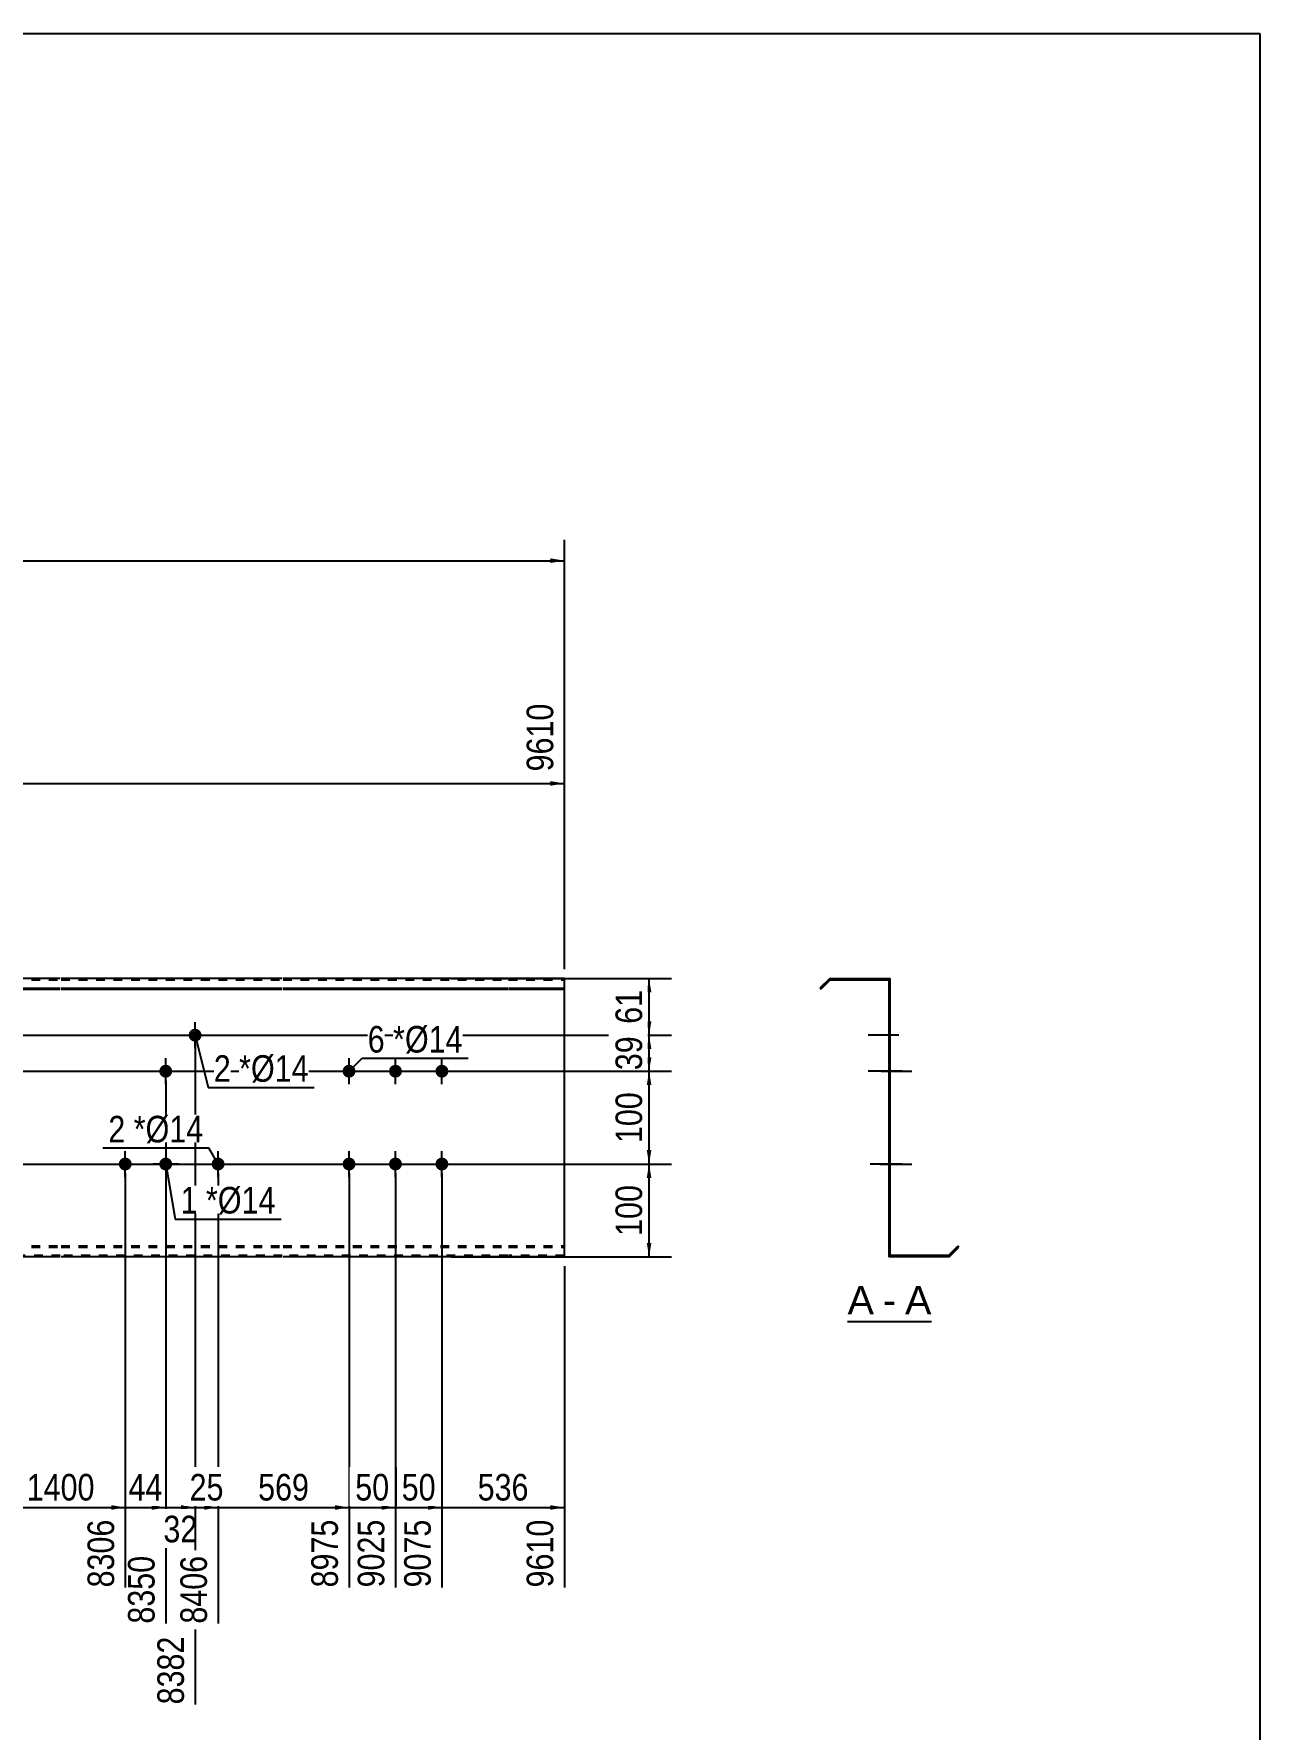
# Model space of a CAD drawing. Header units: millimetres. Extents: x -70 to 333, y -160 to 117.
# Drawn here: x 200.8 to 332.8, y -65.9 to 116.8 of the extents above; entities that cross this region are included whole.
import ezdxf

# ---------------------------------------------------------------- set-up
doc = ezdxf.new("R2010")
doc.units = ezdxf.units.MM
doc.linetypes.add('DXK_LINE_DOT1', pattern=[1.8814, 0.9407, -0.9407])
doc.styles.add('Arial', font='ARIAL.TTF', dxfattribs={"height": 0.2})
doc.styles.add('Arial Narrow', font='ARIALN.TTF', dxfattribs={"height": 0.2})

# ---------------------------------------------------------------- blocks, each defined once
blk = doc.blocks.new('Unknown-629091701-2067')
at = {"color": 5, "linetype": 'Continuous'}
for p, q in [((332.8, 116.75), (-67.2, 116.75)), ((332.8, -160.25), (332.8, 116.75))]:
    blk.add_line(p, q, dxfattribs=at)
blk = doc.blocks.new('Unknown-629091701-12 - 1243')
at = {"color": 7, "linetype": 'Continuous'}
blk.add_line((288.37, -21.95), (297.4, -21.95), dxfattribs=at)
at = {"color": 0, "linetype": 'Continuous'}
for points in [[(291.21, -21.2), (291.21, -18), (288.37, -18), (288.37, -21.2)], [(293.6, -21.2), (293.6, -18), (292.17, -18), (292.17, -21.2)], [(297.4, -21.2), (297.4, -18), (294.56, -18), (294.56, -21.2)]]:
    blk.add_wipeout(points, dxfattribs=at)
at = {"color": 96, "linetype": 'Continuous', "style": 'Arial'}
for s, p in [('A', (288.37, -21.2)), ('A', (294.56, -21.2)), ('-', (292.17, -21.2))]:
    blk.add_text(s, height=3.06, dxfattribs=at).set_placement(p)
blk = doc.blocks.new('Part-629091701-1218 - 1203')
at = {"color": 2, "linetype": 'Continuous'}
for p, q in [((9.6, 15), (0, 15)), ((0, 15), (0, -15)), ((27.05, 15), (9.7, 15)), ((62.75, 15), (27.15, 15)), ((80.2, 15), (62.85, 15)), ((94.49, 15), (80.3, 15)), ((118.39, 15), (94.59, 15)), ((142.29, 15), (118.49, 15)), ((155.79, 15), (142.39, 15)), ((179.69, 15), (155.89, 15)), ((203.59, 15), (179.79, 15)), ((227.49, 15), (203.69, 15)), ((251.78, 15), (227.59, 15)), ((257.88, 15), (251.88, 15)), ((257.88, -15), (257.88, 15)), ((0, 13.94), (9.6, 13.94)), ((0, 13.83), (9.6, 13.83)), ((9.7, 13.94), (27.05, 13.94)), ((9.7, 13.83), (27.05, 13.83)), ((27.15, 13.94), (62.75, 13.94)), ((27.15, 13.83), (62.75, 13.83)), ((62.85, 13.94), (80.2, 13.94)), ((62.85, 13.83), (80.2, 13.83)), ((80.3, 13.94), (94.49, 13.94)), ((80.3, 13.83), (94.49, 13.83)), ((94.59, 13.94), (118.39, 13.94)), ((94.59, 13.83), (118.39, 13.83)), ((118.49, 13.94), (142.29, 13.94)), ((118.49, 13.83), (142.29, 13.83)), ((142.39, 13.94), (155.79, 13.94)), ((142.39, 13.83), (155.79, 13.83)), ((155.89, 13.94), (179.69, 13.94)), ((155.89, 13.83), (179.69, 13.83)), ((179.79, 13.94), (203.59, 13.94)), ((179.79, 13.83), (203.59, 13.83)), ((203.69, 13.94), (227.49, 13.94)), ((203.69, 13.83), (227.49, 13.83)), ((227.59, 13.94), (251.78, 13.94)), ((227.59, 13.83), (251.78, 13.83)), ((251.88, 13.94), (257.88, 13.94)), ((251.88, 13.83), (257.88, 13.83)), ((9.6, -15), (0, -15)), ((27.05, -15), (9.7, -15)), ((62.75, -15), (27.15, -15)), ((80.2, -15), (62.85, -15)), ((94.49, -15), (80.3, -15)), ((118.39, -15), (94.59, -15)), ((142.29, -15), (118.49, -15)), ((155.79, -15), (142.39, -15)), ((179.69, -15), (155.89, -15)), ((203.59, -15), (179.79, -15)), ((227.49, -15), (203.69, -15)), ((251.78, -15), (227.59, -15)), ((257.88, -15), (251.88, -15))]:
    blk.add_line(p, q, dxfattribs=at)
at = {"color": 7, "linetype": 'DXK_LINE_DOT1'}
for p, q in [((0, 14.85), (9.6, 14.85)), ((9.7, 14.85), (27.05, 14.85)), ((27.15, 14.85), (62.75, 14.85)), ((62.85, 14.85), (80.2, 14.85)), ((80.3, 14.85), (94.49, 14.85)), ((94.59, 14.85), (118.39, 14.85)), ((118.49, 14.85), (142.29, 14.85)), ((142.39, 14.85), (155.79, 14.85)), ((155.89, 14.85), (179.69, 14.85)), ((179.79, 14.85), (203.59, 14.85)), ((203.69, 14.85), (227.49, 14.85)), ((227.59, 14.85), (251.78, 14.85)), ((251.88, 14.85), (257.88, 14.85)), ((0, -13.83), (9.6, -13.83)), ((0, -13.94), (9.6, -13.94)), ((9.7, -13.83), (27.05, -13.83)), ((9.7, -13.94), (27.05, -13.94)), ((27.15, -13.83), (62.75, -13.83)), ((27.15, -13.94), (62.75, -13.94)), ((62.85, -13.83), (80.2, -13.83)), ((62.85, -13.94), (80.2, -13.94)), ((80.3, -13.83), (94.49, -13.83)), ((80.3, -13.94), (94.49, -13.94)), ((94.59, -13.83), (118.39, -13.83)), ((94.59, -13.94), (118.39, -13.94)), ((118.49, -13.83), (142.29, -13.83)), ((118.49, -13.94), (142.29, -13.94)), ((142.39, -13.83), (155.79, -13.83)), ((142.39, -13.94), (155.79, -13.94)), ((155.89, -13.83), (179.69, -13.83)), ((155.89, -13.94), (179.69, -13.94)), ((179.79, -13.83), (203.59, -13.83)), ((179.79, -13.94), (203.59, -13.94)), ((203.69, -13.83), (227.49, -13.83)), ((203.69, -13.94), (227.49, -13.94)), ((227.59, -13.83), (251.78, -13.83)), ((227.59, -13.94), (251.78, -13.94)), ((251.88, -13.83), (257.88, -13.83)), ((251.88, -13.94), (257.88, -13.94)), ((9.6, -14.85), (0, -14.85)), ((27.05, -14.85), (9.7, -14.85)), ((62.75, -14.85), (27.15, -14.85)), ((80.2, -14.85), (62.85, -14.85)), ((94.49, -14.85), (80.3, -14.85)), ((118.39, -14.85), (94.59, -14.85)), ((142.29, -14.85), (118.49, -14.85)), ((155.79, -14.85), (142.39, -14.85)), ((179.69, -14.85), (155.89, -14.85)), ((203.59, -14.85), (179.79, -14.85)), ((227.49, -14.85), (203.69, -14.85)), ((251.78, -14.85), (227.59, -14.85)), ((257.88, -14.85), (251.88, -14.85))]:
    blk.add_line(p, q, dxfattribs=at)
blk = doc.blocks.new('Bolt-629091701-1219 - 1203')
at = {"linetype": 'Continuous'}
for points in [[(210.59, -4.3, -1), (210.59, -5.7, -1)], [(220.59, -4.3, -1), (220.59, -5.7, -1)]]:
    blk.add_hatch(color=3, dxfattribs=at).paths.add_polyline_path(points)
at = {"color": 3, "linetype": 'Continuous'}
for p, q in [((210.59, -6.4), (210.59, -3.6)), ((220.59, -6.4), (220.59, -3.6)), ((209.19, -5), (211.99, -5)), ((219.19, -5), (221.99, -5))]:
    blk.add_line(p, q, dxfattribs=at)
blk = doc.blocks.new('Bolt-629091701-1232 - 1203')
at = {"linetype": 'Continuous'}
for points in [[(233.99, 5, -1), (235.39, 5, -1)], [(238.99, 5, -1), (240.39, 5, -1)], [(243.99, 5, -1), (245.39, 5, -1)], [(233.99, -5, -1), (235.39, -5, -1)], [(238.99, -5, -1), (240.39, -5, -1)], [(243.99, -5, -1), (245.39, -5, -1)]]:
    blk.add_hatch(color=3, dxfattribs=at).paths.add_polyline_path(points)
at = {"color": 3, "linetype": 'Continuous'}
for p, q in [((234.69, 3.6), (234.69, 6.4)), ((239.69, 3.6), (239.69, 6.4)), ((244.69, 3.6), (244.69, 6.4)), ((233.29, 5), (236.09, 5)), ((238.29, 5), (241.09, 5)), ((243.29, 5), (246.09, 5)), ((234.69, -6.4), (234.69, -3.6)), ((239.69, -6.4), (239.69, -3.6)), ((244.69, -6.4), (244.69, -3.6)), ((233.29, -5), (236.09, -5)), ((238.29, -5), (241.09, -5)), ((243.29, -5), (246.09, -5))]:
    blk.add_line(p, q, dxfattribs=at)
blk = doc.blocks.new('Bolt-629091701-1233 - 1203')
at = {"linetype": 'Continuous'}
blk.add_hatch(color=3, dxfattribs=at).paths.add_polyline_path([(217.41, 8.88, -1), (218.81, 8.88, -1)])
at = {"color": 3, "linetype": 'Continuous'}
for p, q in [((218.11, 7.48), (218.11, 10.28)), ((216.71, 8.88), (219.51, 8.88))]:
    blk.add_line(p, q, dxfattribs=at)
blk = doc.blocks.new('Bolt-629091701-1234 - 1203')
at = {"linetype": 'Continuous'}
blk.add_hatch(color=3, dxfattribs=at).paths.add_polyline_path([(214.25, 5, -1), (215.65, 5, -1)])
at = {"color": 3, "linetype": 'Continuous'}
for p, q in [((214.95, 3.6), (214.95, 6.4)), ((213.55, 5), (216.35, 5))]:
    blk.add_line(p, q, dxfattribs=at)
blk = doc.blocks.new('Bolt-629091701-1235 - 1203')
at = {"linetype": 'Continuous'}
blk.add_hatch(color=3, dxfattribs=at).paths.add_polyline_path([(215.65, -5, -1), (214.25, -5, -1)])
at = {"color": 3, "linetype": 'Continuous'}
for p, q in [((214.95, -3.6), (214.95, -6.4)), ((216.35, -5), (213.55, -5))]:
    blk.add_line(p, q, dxfattribs=at)
blk = doc.blocks.new('Bolt-629091701-1248 - 1243')
at = {"linetype": 'Continuous'}
blk.add_hatch(color=3, dxfattribs=at).paths.add_polyline_path([(292.96, -5.7), (292.96, -4.3), (292.81, -4.3), (292.81, -5.7)])
blk.add_hatch(color=3, dxfattribs=at).paths.add_polyline_path([(292.96, -5.7), (292.96, -4.3), (292.81, -4.3), (292.81, -5.7)])
at = {"color": 3, "linetype": 'Continuous'}
for p, q in [((291.86, -5), (294.61, -5)), ((291.86, -5), (294.61, -5)), ((292.81, -4.3), (292.96, -4.3)), ((292.81, -4.3), (292.96, -4.3)), ((292.81, -5.7), (292.96, -5.7)), ((292.81, -5.7), (292.96, -5.7))]:
    blk.add_line(p, q, dxfattribs=at)
blk = doc.blocks.new('Bolt-629091701-1264 - 1243')
at = {"linetype": 'Continuous'}
blk.add_hatch(color=3, dxfattribs=at).paths.add_polyline_path([(292.96, -5.7), (292.96, -4.3), (292.81, -4.3), (292.81, -5.7)])
blk.add_hatch(color=3, dxfattribs=at).paths.add_polyline_path([(292.96, -5.7), (292.96, -4.3), (292.81, -4.3), (292.81, -5.7)])
at = {"color": 3, "linetype": 'Continuous'}
for p, q in [((291.86, -5), (294.61, -5)), ((291.86, -5), (294.61, -5)), ((292.81, -4.3), (292.96, -4.3)), ((292.81, -4.3), (292.96, -4.3)), ((292.81, -5.7), (292.96, -5.7)), ((292.81, -5.7), (292.96, -5.7))]:
    blk.add_line(p, q, dxfattribs=at)
blk = doc.blocks.new('Part-629091701-1245 - 1243')
at = {"color": 2, "linetype": 'Continuous'}
for p, q in [((286.46, 15), (285.4, 13.94)), ((286.52, 14.85), (285.51, 13.83)), ((286.46, 15), (292.96, 15)), ((286.52, 14.85), (292.81, 14.85)), ((292.81, 14.85), (292.81, -15)), ((292.96, -14.85), (292.96, 15)), ((285.4, 13.94), (285.51, 13.83)), ((299.25, -14.85), (300.27, -13.83)), ((299.31, -15), (300.37, -13.94)), ((300.37, -13.94), (300.27, -13.83)), ((299.31, -15), (292.81, -15)), ((299.25, -14.85), (292.96, -14.85))]:
    blk.add_line(p, q, dxfattribs=at)
blk = doc.blocks.new('Bolt-629091701-1246 - 1243')
at = {"linetype": 'Continuous'}
blk.add_hatch(color=3, dxfattribs=at).paths.add_polyline_path([(292.96, -5.7), (292.96, -4.3), (292.81, -4.3), (292.81, -5.7)])
blk.add_hatch(color=3, dxfattribs=at).paths.add_polyline_path([(292.96, -5.7), (292.96, -4.3), (292.81, -4.3), (292.81, -5.7)])
at = {"color": 3, "linetype": 'Continuous'}
for p, q in [((291.86, -5), (294.61, -5)), ((291.86, -5), (294.61, -5)), ((292.81, -4.3), (292.96, -4.3)), ((292.81, -4.3), (292.96, -4.3)), ((292.81, -5.7), (292.96, -5.7)), ((292.81, -5.7), (292.96, -5.7))]:
    blk.add_line(p, q, dxfattribs=at)
blk = doc.blocks.new('Bolt-629091701-1247 - 1243')
at = {"linetype": 'Continuous'}
blk.add_hatch(color=3, dxfattribs=at).paths.add_polyline_path([(292.96, -5.7), (292.96, -4.3), (292.81, -4.3), (292.81, -5.7)])
blk.add_hatch(color=3, dxfattribs=at).paths.add_polyline_path([(292.96, -5.7), (292.96, -4.3), (292.81, -4.3), (292.81, -5.7)])
at = {"color": 3, "linetype": 'Continuous'}
for p, q in [((291.86, -5), (294.61, -5)), ((291.86, -5), (294.61, -5)), ((292.81, -4.3), (292.96, -4.3)), ((292.81, -4.3), (292.96, -4.3)), ((292.81, -5.7), (292.96, -5.7)), ((292.81, -5.7), (292.96, -5.7))]:
    blk.add_line(p, q, dxfattribs=at)
blk = doc.blocks.new('Bolt-629091701-1249 - 1243')
at = {"linetype": 'Continuous'}
blk.add_hatch(color=3, dxfattribs=at).paths.add_polyline_path([(292.96, -5.7), (292.96, -4.3), (292.81, -4.3), (292.81, -5.7)])
blk.add_hatch(color=3, dxfattribs=at).paths.add_polyline_path([(292.96, -5.7), (292.96, -4.3), (292.81, -4.3), (292.81, -5.7)])
at = {"color": 3, "linetype": 'Continuous'}
for p, q in [((291.86, -5), (294.61, -5)), ((291.86, -5), (294.61, -5)), ((292.81, -4.3), (292.96, -4.3)), ((292.81, -4.3), (292.96, -4.3)), ((292.81, -5.7), (292.96, -5.7)), ((292.81, -5.7), (292.96, -5.7))]:
    blk.add_line(p, q, dxfattribs=at)
blk = doc.blocks.new('Bolt-629091701-1250 - 1243')
at = {"linetype": 'Continuous'}
for points in [[(292.81, 5.7), (292.81, 4.3), (292.96, 4.3), (292.96, 5.7)], [(292.81, 5.7), (292.81, 4.3), (292.96, 4.3), (292.96, 5.7)], [(292.81, 5.7), (292.81, 4.3), (292.96, 4.3), (292.96, 5.7)], [(292.81, -4.3), (292.81, -5.7), (292.96, -5.7), (292.96, -4.3)], [(292.81, -4.3), (292.81, -5.7), (292.96, -5.7), (292.96, -4.3)], [(292.81, -4.3), (292.81, -5.7), (292.96, -5.7), (292.96, -4.3)]]:
    blk.add_hatch(color=3, dxfattribs=at).paths.add_polyline_path(points)
at = {"color": 3, "linetype": 'Continuous'}
for p, q in [((292.96, 5.7), (292.81, 5.7)), ((292.96, 5.7), (292.81, 5.7)), ((292.96, 5.7), (292.81, 5.7)), ((294.26, 5), (290.96, 5)), ((294.26, 5), (290.96, 5)), ((294.26, 5), (290.96, 5)), ((292.96, 4.3), (292.81, 4.3)), ((292.96, 4.3), (292.81, 4.3)), ((292.96, 4.3), (292.81, 4.3)), ((294.26, -5), (290.96, -5)), ((294.26, -5), (290.96, -5)), ((294.26, -5), (290.96, -5)), ((292.96, -4.3), (292.81, -4.3)), ((292.96, -4.3), (292.81, -4.3)), ((292.96, -4.3), (292.81, -4.3)), ((292.96, -5.7), (292.81, -5.7)), ((292.96, -5.7), (292.81, -5.7)), ((292.96, -5.7), (292.81, -5.7))]:
    blk.add_line(p, q, dxfattribs=at)
blk = doc.blocks.new('Bolt-629091701-1251 - 1243')
at = {"linetype": 'Continuous'}
blk.add_hatch(color=3, dxfattribs=at).paths.add_polyline_path([(292.81, 9.58), (292.81, 8.18), (292.96, 8.18), (292.96, 9.58)])
at = {"color": 3, "linetype": 'Continuous'}
for p, q in [((292.96, 9.58), (292.81, 9.58)), ((293.91, 8.88), (290.61, 8.88)), ((292.96, 8.18), (292.81, 8.18))]:
    blk.add_line(p, q, dxfattribs=at)
blk = doc.blocks.new('Bolt-629091701-1252 - 1243')
at = {"linetype": 'Continuous'}
blk.add_hatch(color=3, dxfattribs=at).paths.add_polyline_path([(292.81, 5.7), (292.81, 4.3), (292.96, 4.3), (292.96, 5.7)])
at = {"color": 3, "linetype": 'Continuous'}
for p, q in [((292.96, 5.7), (292.81, 5.7)), ((293.91, 5), (290.61, 5)), ((292.96, 4.3), (292.81, 4.3))]:
    blk.add_line(p, q, dxfattribs=at)
blk = doc.blocks.new('Bolt-629091701-1253 - 1243')
at = {"linetype": 'Continuous'}
blk.add_hatch(color=3, dxfattribs=at).paths.add_polyline_path([(292.96, -5.7), (292.96, -4.3), (292.81, -4.3), (292.81, -5.7)])
at = {"color": 3, "linetype": 'Continuous'}
for p, q in [((292.96, -4.3), (292.81, -4.3)), ((293.76, -5), (292.81, -5)), ((292.96, -5.7), (292.81, -5.7))]:
    blk.add_line(p, q, dxfattribs=at)
blk = doc.blocks.new('Bolt-629091701-1254 - 1243')
at = {"linetype": 'Continuous'}
blk.add_hatch(color=3, dxfattribs=at).paths.add_polyline_path([(292.81, 9.58), (292.81, 8.18), (292.96, 8.18), (292.96, 9.58)])
at = {"color": 3, "linetype": 'Continuous'}
for p, q in [((292.96, 9.58), (292.81, 9.58)), ((293.91, 8.88), (290.61, 8.88)), ((292.96, 8.18), (292.81, 8.18))]:
    blk.add_line(p, q, dxfattribs=at)
blk = doc.blocks.new('Bolt-629091701-1255 - 1243')
at = {"linetype": 'Continuous'}
blk.add_hatch(color=3, dxfattribs=at).paths.add_polyline_path([(292.81, 5.7), (292.81, 4.3), (292.96, 4.3), (292.96, 5.7)])
at = {"color": 3, "linetype": 'Continuous'}
for p, q in [((292.96, 5.7), (292.81, 5.7)), ((293.91, 5), (290.61, 5)), ((292.96, 4.3), (292.81, 4.3))]:
    blk.add_line(p, q, dxfattribs=at)
blk = doc.blocks.new('Bolt-629091701-1256 - 1243')
at = {"linetype": 'Continuous'}
blk.add_hatch(color=3, dxfattribs=at).paths.add_polyline_path([(292.96, -5.7), (292.96, -4.3), (292.81, -4.3), (292.81, -5.7)])
at = {"color": 3, "linetype": 'Continuous'}
for p, q in [((292.96, -4.3), (292.81, -4.3)), ((293.76, -5), (292.81, -5)), ((292.96, -5.7), (292.81, -5.7))]:
    blk.add_line(p, q, dxfattribs=at)
blk = doc.blocks.new('Bolt-629091701-1257 - 1243')
at = {"linetype": 'Continuous'}
blk.add_hatch(color=3, dxfattribs=at).paths.add_polyline_path([(292.81, 5.7), (292.81, 4.3), (292.96, 4.3), (292.96, 5.7)])
blk.add_hatch(color=3, dxfattribs=at).paths.add_polyline_path([(292.81, 5.7), (292.81, 4.3), (292.96, 4.3), (292.96, 5.7)])
at = {"color": 3, "linetype": 'Continuous'}
for p, q in [((292.81, 5.7), (292.96, 5.7)), ((292.81, 5.7), (292.96, 5.7)), ((292.01, 5), (295.31, 5)), ((292.01, 5), (295.31, 5)), ((292.81, 4.3), (292.96, 4.3)), ((292.81, 4.3), (292.96, 4.3))]:
    blk.add_line(p, q, dxfattribs=at)
blk = doc.blocks.new('Bolt-629091701-1258 - 1243')
at = {"linetype": 'Continuous'}
blk.add_hatch(color=3, dxfattribs=at).paths.add_polyline_path([(292.81, -4.3), (292.81, -5.7), (292.96, -5.7), (292.96, -4.3)])
blk.add_hatch(color=3, dxfattribs=at).paths.add_polyline_path([(292.81, -4.3), (292.81, -5.7), (292.96, -5.7), (292.96, -4.3)])
at = {"color": 3, "linetype": 'Continuous'}
for p, q in [((292.01, -5), (295.31, -5)), ((292.01, -5), (295.31, -5)), ((292.81, -4.3), (292.96, -4.3)), ((292.81, -4.3), (292.96, -4.3)), ((292.81, -5.7), (292.96, -5.7)), ((292.81, -5.7), (292.96, -5.7))]:
    blk.add_line(p, q, dxfattribs=at)
blk = doc.blocks.new('Bolt-629091701-1259 - 1243')
at = {"linetype": 'Continuous'}
for points in [[(292.81, 5.7), (292.81, 4.3), (292.96, 4.3), (292.96, 5.7)], [(292.81, 5.7), (292.81, 4.3), (292.96, 4.3), (292.96, 5.7)], [(292.81, 5.7), (292.81, 4.3), (292.96, 4.3), (292.96, 5.7)], [(292.81, -4.3), (292.81, -5.7), (292.96, -5.7), (292.96, -4.3)], [(292.81, -4.3), (292.81, -5.7), (292.96, -5.7), (292.96, -4.3)], [(292.81, -4.3), (292.81, -5.7), (292.96, -5.7), (292.96, -4.3)]]:
    blk.add_hatch(color=3, dxfattribs=at).paths.add_polyline_path(points)
at = {"color": 3, "linetype": 'Continuous'}
for p, q in [((292.96, 5.7), (292.81, 5.7)), ((292.96, 5.7), (292.81, 5.7)), ((292.96, 5.7), (292.81, 5.7)), ((294.26, 5), (290.96, 5)), ((294.26, 5), (290.96, 5)), ((294.26, 5), (290.96, 5)), ((292.96, 4.3), (292.81, 4.3)), ((292.96, 4.3), (292.81, 4.3)), ((292.96, 4.3), (292.81, 4.3)), ((294.26, -5), (290.96, -5)), ((294.26, -5), (290.96, -5)), ((294.26, -5), (290.96, -5)), ((292.96, -4.3), (292.81, -4.3)), ((292.96, -4.3), (292.81, -4.3)), ((292.96, -4.3), (292.81, -4.3)), ((292.96, -5.7), (292.81, -5.7)), ((292.96, -5.7), (292.81, -5.7)), ((292.96, -5.7), (292.81, -5.7))]:
    blk.add_line(p, q, dxfattribs=at)
blk = doc.blocks.new('Bolt-629091701-1260 - 1243')
at = {"linetype": 'Continuous'}
blk.add_hatch(color=3, dxfattribs=at).paths.add_polyline_path([(292.81, 9.58), (292.81, 8.18), (292.96, 8.18), (292.96, 9.58)])
at = {"color": 3, "linetype": 'Continuous'}
for p, q in [((292.96, 9.58), (292.81, 9.58)), ((293.91, 8.88), (290.61, 8.88)), ((292.96, 8.18), (292.81, 8.18))]:
    blk.add_line(p, q, dxfattribs=at)
blk = doc.blocks.new('Bolt-629091701-1261 - 1243')
at = {"linetype": 'Continuous'}
blk.add_hatch(color=3, dxfattribs=at).paths.add_polyline_path([(292.81, 5.7), (292.81, 4.3), (292.96, 4.3), (292.96, 5.7)])
at = {"color": 3, "linetype": 'Continuous'}
for p, q in [((292.96, 5.7), (292.81, 5.7)), ((293.91, 5), (290.61, 5)), ((292.96, 4.3), (292.81, 4.3))]:
    blk.add_line(p, q, dxfattribs=at)
blk = doc.blocks.new('Bolt-629091701-1262 - 1243')
at = {"linetype": 'Continuous'}
blk.add_hatch(color=3, dxfattribs=at).paths.add_polyline_path([(292.96, -5.7), (292.96, -4.3), (292.81, -4.3), (292.81, -5.7)])
at = {"color": 3, "linetype": 'Continuous'}
for p, q in [((292.96, -4.3), (292.81, -4.3)), ((293.76, -5), (292.81, -5)), ((292.96, -5.7), (292.81, -5.7))]:
    blk.add_line(p, q, dxfattribs=at)
blk = doc.blocks.new('Bolt-629091701-1263 - 1243')
at = {"linetype": 'Continuous'}
for points in [[(292.96, 4.3), (292.96, 5.7), (292.81, 5.7), (292.81, 4.3)], [(292.96, -5.7), (292.96, -4.3), (292.81, -4.3), (292.81, -5.7)]]:
    blk.add_hatch(color=3, dxfattribs=at).paths.add_polyline_path(points)
at = {"color": 3, "linetype": 'Continuous'}
for p, q in [((292.96, 5.7), (292.81, 5.7)), ((292.96, 5), (290.81, 5)), ((292.96, 4.3), (292.81, 4.3)), ((292.96, -5), (290.81, -5)), ((292.96, -4.3), (292.81, -4.3)), ((292.96, -5.7), (292.81, -5.7))]:
    blk.add_line(p, q, dxfattribs=at)
blk = doc.blocks.new('StraightDimension-629091701-1289 - 1203')
at = {"linetype": 'Continuous'}
blk.add_hatch(color=7, dxfattribs=at).paths.add_polyline_path([(213.45, -41.75), (214.95, -42), (213.45, -42.25)])
at = {"color": 7, "linetype": 'Continuous'}
for p, q in [((214.95, 4), (214.95, -54.51)), ((210.59, -6), (210.59, -50.61)), ((210.59, -42), (214.95, -42))]:
    blk.add_line(p, q, dxfattribs=at)
at = {"color": 0}
blk.add_wipeout([(215.2, -41.85), (215.2, -37.65), (210.34, -37.65), (210.34, -41.85)], dxfattribs=at)
at = {"color": 0, "linetype": 'Continuous'}
blk.add_wipeout([(214.35, -46.6), (210.15, -46.6), (210.15, -55.11), (214.35, -55.11)], dxfattribs=at)
at = {"color": 3, "style": 'Arial Narrow'}
blk.add_text('44', height=2.863, dxfattribs=at).set_placement((210.94, -41.25))
at = {"color": 3, "linetype": 'Continuous', "style": 'Arial Narrow'}
blk.add_text('8350', height=2.863, rotation=90.0002, dxfattribs=at).set_placement((213.75, -54.51))
blk = doc.blocks.new('StraightDimension-629091701-1284 - 1203')
at = {"linetype": 'Continuous'}
blk.add_hatch(color=7, dxfattribs=at).paths.add_polyline_path([(243.19, -41.75), (244.69, -42), (243.19, -42.25)])
at = {"color": 7, "linetype": 'Continuous'}
for p, q in [((239.69, -6), (239.69, -50.61)), ((244.69, -6), (244.69, -50.61)), ((239.69, -42), (244.69, -42))]:
    blk.add_line(p, q, dxfattribs=at)
at = {"color": 0}
blk.add_wipeout([(244.62, -41.85), (244.62, -37.65), (239.76, -37.65), (239.76, -41.85)], dxfattribs=at)
at = {"color": 3, "style": 'Arial Narrow'}
blk.add_text('50', height=2.863, dxfattribs=at).set_placement((240.36, -41.25))
at = {"color": 0, "linetype": 'Continuous'}
blk.add_wipeout([(244.09, -42.7), (239.89, -42.7), (239.89, -51.21), (244.09, -51.21)], dxfattribs=at)
at = {"color": 3, "linetype": 'Continuous', "style": 'Arial Narrow'}
blk.add_text('9075', height=2.863, rotation=90.0002, dxfattribs=at).set_placement((243.49, -50.61))
blk = doc.blocks.new('StraightDimension-629091701-1283 - 1203')
at = {"linetype": 'Continuous'}
blk.add_hatch(color=7, dxfattribs=at).paths.add_polyline_path([(256.38, -41.75), (257.88, -42), (256.38, -42.25)])
at = {"color": 7, "linetype": 'Continuous'}
for p, q in [((244.69, -6), (244.69, -50.61)), ((257.88, -16), (257.88, -50.61)), ((244.69, -42), (257.88, -42))]:
    blk.add_line(p, q, dxfattribs=at)
at = {"color": 0}
blk.add_wipeout([(254.63, -41.85), (254.63, -37.65), (247.94, -37.65), (247.94, -41.85)], dxfattribs=at)
at = {"color": 3, "style": 'Arial Narrow'}
blk.add_text('536', height=2.863, dxfattribs=at).set_placement((248.54, -41.25))
at = {"color": 0, "linetype": 'Continuous'}
blk.add_wipeout([(257.28, -42.7), (253.08, -42.7), (253.08, -51.21), (257.28, -51.21)], dxfattribs=at)
at = {"color": 3, "linetype": 'Continuous', "style": 'Arial Narrow'}
blk.add_text('9610', height=2.863, rotation=90.0002, dxfattribs=at).set_placement((256.68, -50.61))
blk = doc.blocks.new('StraightDimension-629091701-1286 - 1203')
at = {"linetype": 'Continuous'}
blk.add_hatch(color=7, dxfattribs=at).paths.add_polyline_path([(233.19, -41.75), (234.69, -42), (233.19, -42.25)])
at = {"color": 7, "linetype": 'Continuous'}
for p, q in [((220.59, -6), (220.59, -54.51)), ((234.69, -6), (234.69, -50.61)), ((220.59, -42), (234.69, -42))]:
    blk.add_line(p, q, dxfattribs=at)
at = {"color": 0}
blk.add_wipeout([(230.98, -41.85), (230.98, -37.65), (224.3, -37.65), (224.3, -41.85)], dxfattribs=at)
at = {"color": 3, "style": 'Arial Narrow'}
blk.add_text('569', height=2.863, dxfattribs=at).set_placement((224.9, -41.25))
at = {"color": 0, "linetype": 'Continuous'}
blk.add_wipeout([(234.09, -42.7), (229.89, -42.7), (229.89, -51.21), (234.09, -51.21)], dxfattribs=at)
at = {"color": 3, "linetype": 'Continuous', "style": 'Arial Narrow'}
blk.add_text('8975', height=2.863, rotation=90.0002, dxfattribs=at).set_placement((233.49, -50.61))
blk = doc.blocks.new('StraightDimension-629091701-1354 - 1203')
at = {"linetype": 'Continuous'}
blk.add_hatch(color=7, dxfattribs=at).paths.add_polyline_path([(256.38, 36.25), (257.88, 36), (256.38, 35.75)])
at = {"color": 7, "linetype": 'Continuous'}
for p, q in [((87.39, 6), (87.39, 48.51)), ((257.88, 16), (257.88, 44.61)), ((87.39, 36), (257.88, 36))]:
    blk.add_line(p, q, dxfattribs=at)
at = {"color": 0, "linetype": 'Continuous'}
blk.add_wipeout([(257.28, 45.21), (253.08, 45.21), (253.08, 36.7), (257.28, 36.7)], dxfattribs=at)
at = {"color": 0}
blk.add_wipeout([(176.9, 36.15), (176.9, 40.35), (168.38, 40.35), (168.38, 36.15)], dxfattribs=at)
at = {"color": 3, "linetype": 'Continuous', "style": 'Arial Narrow'}
blk.add_text('9610', height=2.863, rotation=90.0002, dxfattribs=at).set_placement((256.68, 37.3))
at = {"color": 3, "style": 'Arial Narrow'}
blk.add_text('7586', height=2.863, dxfattribs=at).set_placement((168.98, 36.75))
blk = doc.blocks.new('StraightDimension-629091701-1290 - 1203')
at = {"linetype": 'Continuous'}
blk.add_hatch(color=7, dxfattribs=at).paths.add_polyline_path([(209.09, -41.75), (210.59, -42), (209.09, -42.25)])
at = {"color": 7, "linetype": 'Continuous'}
for p, q in [((196.69, -6), (196.69, -50.61)), ((210.59, -6), (210.59, -50.61)), ((196.69, -42), (210.59, -42))]:
    blk.add_line(p, q, dxfattribs=at)
at = {"color": 0}
blk.add_wipeout([(207.9, -41.85), (207.9, -37.65), (199.38, -37.65), (199.38, -41.85)], dxfattribs=at)
at = {"color": 3, "style": 'Arial Narrow'}
blk.add_text('1400', height=2.863, dxfattribs=at).set_placement((199.98, -41.25))
at = {"color": 0, "linetype": 'Continuous'}
blk.add_wipeout([(209.99, -42.7), (205.79, -42.7), (205.79, -51.21), (209.99, -51.21)], dxfattribs=at)
at = {"color": 3, "linetype": 'Continuous', "style": 'Arial Narrow'}
blk.add_text('8306', height=2.863, rotation=90.0002, dxfattribs=at).set_placement((209.39, -50.61))
blk = doc.blocks.new('StraightDimension-629091701-1288 - 1203')
at = {"linetype": 'Continuous'}
blk.add_hatch(color=7, dxfattribs=at).paths.add_polyline_path([(216.61, -41.75), (218.11, -42), (216.61, -42.25)])
at = {"color": 7, "linetype": 'Continuous'}
for p, q in [((218.11, 7.88), (218.11, -63.21)), ((214.95, 4), (214.95, -54.51)), ((214.95, -42), (218.11, -42))]:
    blk.add_line(p, q, dxfattribs=at)
at = {"color": 0}
blk.add_wipeout([(218.96, -46.35), (218.96, -42.15), (214.1, -42.15), (214.1, -46.35)], dxfattribs=at)
at = {"color": 0, "linetype": 'Continuous'}
blk.add_wipeout([(217.51, -55.3), (213.31, -55.3), (213.31, -63.81), (217.51, -63.81)], dxfattribs=at)
at = {"color": 3, "style": 'Arial Narrow'}
blk.add_text('32', height=2.863, dxfattribs=at).set_placement((214.7, -45.75))
at = {"color": 3, "linetype": 'Continuous', "style": 'Arial Narrow'}
blk.add_text('8382', height=2.863, rotation=90.0002, dxfattribs=at).set_placement((216.91, -63.21))
blk = doc.blocks.new('StraightDimension-629091701-1287 - 1203')
at = {"linetype": 'Continuous'}
blk.add_hatch(color=7, dxfattribs=at).paths.add_polyline_path([(219.09, -41.75), (220.59, -42), (219.09, -42.25)])
at = {"color": 7, "linetype": 'Continuous'}
for p, q in [((218.11, 7.88), (218.11, -63.21)), ((220.59, -6), (220.59, -54.51)), ((218.11, -42), (220.59, -42))]:
    blk.add_line(p, q, dxfattribs=at)
at = {"color": 0}
blk.add_wipeout([(221.78, -41.85), (221.78, -37.65), (216.92, -37.65), (216.92, -41.85)], dxfattribs=at)
at = {"color": 0, "linetype": 'Continuous'}
blk.add_wipeout([(219.99, -46.6), (215.79, -46.6), (215.79, -55.11), (219.99, -55.11)], dxfattribs=at)
at = {"color": 3, "style": 'Arial Narrow'}
blk.add_text('25', height=2.863, dxfattribs=at).set_placement((217.52, -41.25))
at = {"color": 3, "linetype": 'Continuous', "style": 'Arial Narrow'}
blk.add_text('8406', height=2.863, rotation=90.0002, dxfattribs=at).set_placement((219.39, -54.51))
blk = doc.blocks.new('StraightDimension-629091701-1285 - 1203')
at = {"linetype": 'Continuous'}
blk.add_hatch(color=7, dxfattribs=at).paths.add_polyline_path([(238.19, -41.75), (239.69, -42), (238.19, -42.25)])
at = {"color": 7, "linetype": 'Continuous'}
for p, q in [((234.69, -6), (234.69, -50.61)), ((239.69, -6), (239.69, -50.61)), ((234.69, -42), (239.69, -42))]:
    blk.add_line(p, q, dxfattribs=at)
at = {"color": 0}
blk.add_wipeout([(239.62, -41.85), (239.62, -37.65), (234.76, -37.65), (234.76, -41.85)], dxfattribs=at)
at = {"color": 3, "style": 'Arial Narrow'}
blk.add_text('50', height=2.863, dxfattribs=at).set_placement((235.36, -41.25))
at = {"color": 0, "linetype": 'Continuous'}
blk.add_wipeout([(239.09, -42.7), (234.89, -42.7), (234.89, -51.21), (239.09, -51.21)], dxfattribs=at)
at = {"color": 3, "linetype": 'Continuous', "style": 'Arial Narrow'}
blk.add_text('9025', height=2.863, rotation=90.0002, dxfattribs=at).set_placement((238.49, -50.61))
blk = doc.blocks.new('StraightDimension-629091701-1402 - 1203')
at = {"linetype": 'Continuous'}
for points in [[(266.75, 13.5), (267, 15), (267.25, 13.5)], [(267.25, 10.38), (267, 8.88), (266.75, 10.38)]]:
    blk.add_hatch(color=7, dxfattribs=at).paths.add_polyline_path(points)
at = {"color": 7, "linetype": 'Continuous'}
for p, q in [((245.69, 15), (269.4, 15)), ((267, 8.88), (267, 15)), ((70.94, 8.88), (269.4, 8.88))]:
    blk.add_line(p, q, dxfattribs=at)
at = {"color": 0}
blk.add_wipeout([(266.85, 14.37), (262.65, 14.37), (262.65, 9.51), (266.85, 9.51)], dxfattribs=at)
at = {"color": 3, "style": 'Arial Narrow'}
blk.add_text('61', height=2.863, rotation=90.0002, dxfattribs=at).set_placement((266.25, 10.11))
blk = doc.blocks.new('StraightDimension-629091701-1403 - 1203')
at = {"linetype": 'Continuous'}
for points in [[(266.75, 7.38), (267, 8.88), (267.25, 7.38)], [(267.25, 6.5), (267, 5), (266.75, 6.5)]]:
    blk.add_hatch(color=7, dxfattribs=at).paths.add_polyline_path(points)
at = {"color": 7, "linetype": 'Continuous'}
for p, q in [((70.94, 8.88), (269.4, 8.88)), ((267, 5), (267, 8.88)), ((88.39, 5), (269.4, 5))]:
    blk.add_line(p, q, dxfattribs=at)
at = {"color": 0}
blk.add_wipeout([(266.85, 9.37), (262.65, 9.37), (262.65, 4.51), (266.85, 4.51)], dxfattribs=at)
at = {"color": 3, "style": 'Arial Narrow'}
blk.add_text('39', height=2.863, rotation=90.0002, dxfattribs=at).set_placement((266.25, 5.11))
blk = doc.blocks.new('StraightDimension-629091701-1404 - 1203')
at = {"linetype": 'Continuous'}
for points in [[(266.75, 3.5), (267, 5), (267.25, 3.5)], [(267.25, -3.5), (267, -5), (266.75, -3.5)]]:
    blk.add_hatch(color=7, dxfattribs=at).paths.add_polyline_path(points)
at = {"color": 7, "linetype": 'Continuous'}
for p, q in [((88.39, 5), (269.4, 5)), ((267, -5), (267, 5)), ((88.39, -5), (269.4, -5))]:
    blk.add_line(p, q, dxfattribs=at)
at = {"color": 0}
blk.add_wipeout([(266.85, 3.34), (262.65, 3.34), (262.65, -3.34), (266.85, -3.34)], dxfattribs=at)
at = {"color": 3, "style": 'Arial Narrow'}
blk.add_text('100', height=2.863, rotation=90.0002, dxfattribs=at).set_placement((266.25, -2.74))
blk = doc.blocks.new('StraightDimension-629091701-1405 - 1203')
at = {"linetype": 'Continuous'}
for points in [[(266.75, -6.5), (267, -5), (267.25, -6.5)], [(267.25, -13.5), (267, -15), (266.75, -13.5)]]:
    blk.add_hatch(color=7, dxfattribs=at).paths.add_polyline_path(points)
at = {"color": 7, "linetype": 'Continuous'}
for p, q in [((88.39, -5), (269.4, -5)), ((267, -15), (267, -5)), ((245.69, -15), (269.4, -15))]:
    blk.add_line(p, q, dxfattribs=at)
at = {"color": 0}
blk.add_wipeout([(266.85, -6.66), (262.65, -6.66), (262.65, -13.34), (266.85, -13.34)], dxfattribs=at)
at = {"color": 3, "style": 'Arial Narrow'}
blk.add_text('100', height=2.863, rotation=90.0002, dxfattribs=at).set_placement((266.25, -12.74))
blk = doc.blocks.new('StraightDimension-629091701-1446 - 1203')
at = {"linetype": 'Continuous'}
for points in [[(1.5, 59.75), (0, 60), (1.5, 60.25)], [(256.38, 60.25), (257.88, 60), (256.38, 59.75)]]:
    blk.add_hatch(color=7, dxfattribs=at).paths.add_polyline_path(points)
at = {"color": 7, "linetype": 'Continuous'}
for p, q in [((0, 16), (0, 62.25)), ((257.88, 16), (257.88, 62.25)), ((0, 60), (257.88, 60))]:
    blk.add_line(p, q, dxfattribs=at)
at = {"color": 0}
blk.add_wipeout([(133.2, 60.15), (133.2, 64.35), (124.69, 64.35), (124.69, 60.15)], dxfattribs=at)
at = {"color": 3, "style": 'Arial Narrow'}
blk.add_text('9610', height=2.863, dxfattribs=at).set_placement((125.29, 60.75))
blk = doc.blocks.new('Mark-629091701-1482 - 1203')
at = {"color": 0}
blk.add_wipeout([(210.6, -2.67), (210.6, 0.33), (208.77, 0.33), (208.77, -2.67)], dxfattribs=at)
blk.add_wipeout([(210.6, -2.67), (210.6, 0.33), (208.77, 0.33), (208.77, -2.67)], dxfattribs=at)
at = {"color": 3, "style": 'Arial Narrow'}
blk.add_text('2', height=2.86, dxfattribs=at).set_placement((208.77, -2.67))
at = {"color": 0}
blk.add_wipeout([(212.78, -2.67), (212.78, 0.33), (211.5, 0.33), (211.5, -2.67)], dxfattribs=at)
blk.add_wipeout([(212.78, -2.67), (212.78, 0.33), (211.5, 0.33), (211.5, -2.67)], dxfattribs=at)
blk.add_wipeout([(218.99, -2.67), (218.99, 0.33), (212.78, 0.33), (212.78, -2.67)], dxfattribs=at)
blk.add_wipeout([(218.99, -2.67), (218.99, 0.33), (212.78, 0.33), (212.78, -2.67)], dxfattribs=at)
at = {"color": 7, "linetype": 'Continuous'}
for p in [(208.17, -3.27), (220.59, -5)]:
    blk.add_line(p, (219.59, -3.27), dxfattribs=at)
at = {"color": 3, "style": 'Arial Narrow'}
for s, height, p in [('*', 2.86, (211.5, -2.67)), ('Ø14', 2.863, (212.78, -2.67))]:
    blk.add_text(s, height=height, dxfattribs=at).set_placement(p)
blk = doc.blocks.new('MarkSet-629091701-1479 - 1203')
at = {"color": 0}
blk.add_wipeout([(221.95, 3.86), (221.95, 6.86), (220.13, 6.86), (220.13, 3.86)], dxfattribs=at)
blk.add_wipeout([(221.95, 3.86), (221.95, 6.86), (220.13, 6.86), (220.13, 3.86)], dxfattribs=at)
at = {"color": 7, "linetype": 'Continuous'}
blk.add_line((218.11, 8.88), (219.53, 3.26), dxfattribs=at)
at = {"color": 3, "style": 'Arial Narrow'}
blk.add_text('2', height=2.86, dxfattribs=at).set_placement((220.13, 3.86))
at = {"color": 0}
blk.add_wipeout([(224.13, 3.86), (224.13, 6.86), (222.85, 6.86), (222.85, 3.86)], dxfattribs=at)
blk.add_wipeout([(224.13, 3.86), (224.13, 6.86), (222.85, 6.86), (222.85, 3.86)], dxfattribs=at)
blk.add_wipeout([(230.34, 3.86), (230.34, 6.86), (224.13, 6.86), (224.13, 3.86)], dxfattribs=at)
blk.add_wipeout([(230.34, 3.86), (230.34, 6.86), (224.13, 6.86), (224.13, 3.86)], dxfattribs=at)
at = {"color": 7, "linetype": 'Continuous'}
blk.add_line((219.53, 3.26), (230.94, 3.26), dxfattribs=at)
at = {"color": 3, "style": 'Arial Narrow'}
for s, height, p in [('*', 2.86, (222.85, 3.86)), ('Ø14', 2.863, (224.13, 3.86))]:
    blk.add_text(s, height=height, dxfattribs=at).set_placement(p)
blk = doc.blocks.new('Mark-629091701-1487 - 1203')
at = {"color": 0}
blk.add_wipeout([(238.53, 7.01), (238.53, 10.01), (236.7, 10.01), (236.7, 7.01)], dxfattribs=at)
blk.add_wipeout([(238.53, 7.01), (238.53, 10.01), (236.7, 10.01), (236.7, 7.01)], dxfattribs=at)
at = {"color": 7, "linetype": 'Continuous'}
blk.add_line((234.69, 5), (236.1, 6.41), dxfattribs=at)
at = {"color": 3, "style": 'Arial Narrow'}
blk.add_text('6', height=2.86, dxfattribs=at).set_placement((236.7, 7.01))
at = {"color": 0}
blk.add_wipeout([(240.71, 7.01), (240.71, 10.01), (239.43, 10.01), (239.43, 7.01)], dxfattribs=at)
blk.add_wipeout([(240.71, 7.01), (240.71, 10.01), (239.43, 10.01), (239.43, 7.01)], dxfattribs=at)
blk.add_wipeout([(246.92, 7.01), (246.92, 10.01), (240.71, 10.01), (240.71, 7.01)], dxfattribs=at)
blk.add_wipeout([(246.92, 7.01), (246.92, 10.01), (240.71, 10.01), (240.71, 7.01)], dxfattribs=at)
at = {"color": 7, "linetype": 'Continuous'}
blk.add_line((236.1, 6.41), (247.52, 6.41), dxfattribs=at)
at = {"color": 3, "style": 'Arial Narrow'}
for s, height, p in [('*', 2.86, (239.43, 7.01)), ('Ø14', 2.863, (240.71, 7.01))]:
    blk.add_text(s, height=height, dxfattribs=at).set_placement(p)
blk = doc.blocks.new('Mark-629091701-1488 - 1203')
at = {"color": 0}
blk.add_wipeout([(218.38, -10.33), (218.38, -7.33), (216.55, -7.33), (216.55, -10.33)], dxfattribs=at)
blk.add_wipeout([(218.38, -10.33), (218.38, -7.33), (216.55, -7.33), (216.55, -10.33)], dxfattribs=at)
at = {"color": 7, "linetype": 'Continuous'}
blk.add_line((214.95, -5), (215.95, -10.93), dxfattribs=at)
at = {"color": 3, "style": 'Arial Narrow'}
blk.add_text('1', height=2.86, dxfattribs=at).set_placement((216.55, -10.33))
at = {"color": 0}
blk.add_wipeout([(220.56, -10.33), (220.56, -7.33), (219.28, -7.33), (219.28, -10.33)], dxfattribs=at)
blk.add_wipeout([(220.56, -10.33), (220.56, -7.33), (219.28, -7.33), (219.28, -10.33)], dxfattribs=at)
blk.add_wipeout([(226.77, -10.33), (226.77, -7.33), (220.56, -7.33), (220.56, -10.33)], dxfattribs=at)
blk.add_wipeout([(226.77, -10.33), (226.77, -7.33), (220.56, -7.33), (220.56, -10.33)], dxfattribs=at)
at = {"color": 7, "linetype": 'Continuous'}
blk.add_line((215.95, -10.93), (227.37, -10.93), dxfattribs=at)
at = {"color": 3, "style": 'Arial Narrow'}
for s, height, p in [('*', 2.86, (219.28, -10.33)), ('Ø14', 2.863, (220.56, -10.33))]:
    blk.add_text(s, height=height, dxfattribs=at).set_placement(p)

msp = doc.modelspace()

# ---------------------------------------------------------------- block references
for name in ['Unknown-629091701-2067', 'Part-629091701-1218 - 1203', 'Part-629091701-1245 - 1243', 'Bolt-629091701-1233 - 1203', 'Bolt-629091701-1251 - 1243', 'Bolt-629091701-1254 - 1243', 'Bolt-629091701-1260 - 1243', 'Bolt-629091701-1234 - 1203', 'Bolt-629091701-1232 - 1203', 'Bolt-629091701-1252 - 1243', 'Bolt-629091701-1255 - 1243', 'Bolt-629091701-1261 - 1243', 'Bolt-629091701-1263 - 1243', 'Bolt-629091701-1250 - 1243', 'Bolt-629091701-1259 - 1243', 'Bolt-629091701-1257 - 1243', 'Bolt-629091701-1219 - 1203', 'Bolt-629091701-1235 - 1203', 'Bolt-629091701-1248 - 1243', 'Bolt-629091701-1264 - 1243', 'Bolt-629091701-1246 - 1243', 'Bolt-629091701-1247 - 1243', 'Bolt-629091701-1249 - 1243', 'Bolt-629091701-1258 - 1243', 'Bolt-629091701-1253 - 1243', 'Bolt-629091701-1256 - 1243', 'Bolt-629091701-1262 - 1243']:
    msp.add_blockref(name, (0, 0))

# ---------------------------------------------------------------- next in the draw order: block references
for name in ['StraightDimension-629091701-1354 - 1203', 'StraightDimension-629091701-1289 - 1203', 'StraightDimension-629091701-1286 - 1203', 'StraightDimension-629091701-1284 - 1203', 'Unknown-629091701-12 - 1243']:
    msp.add_blockref(name, (0, 0))

# ---------------------------------------------------------------- next in the draw order: block references
for name in ['StraightDimension-629091701-1446 - 1203', 'StraightDimension-629091701-1402 - 1203', 'StraightDimension-629091701-1288 - 1203', 'StraightDimension-629091701-1290 - 1203', 'StraightDimension-629091701-1285 - 1203', 'StraightDimension-629091701-1283 - 1203']:
    msp.add_blockref(name, (0, 0))

# ---------------------------------------------------------------- next in the draw order: block references
msp.add_blockref('StraightDimension-629091701-1287 - 1203', (0, 0))

# ---------------------------------------------------------------- next in the draw order: block references
msp.add_blockref('StraightDimension-629091701-1403 - 1203', (0, 0))

# ---------------------------------------------------------------- next in the draw order: block references
msp.add_blockref('StraightDimension-629091701-1404 - 1203', (0, 0))

# ---------------------------------------------------------------- next in the draw order: block references
for name in ['Mark-629091701-1487 - 1203', 'MarkSet-629091701-1479 - 1203', 'StraightDimension-629091701-1405 - 1203']:
    msp.add_blockref(name, (0, 0))

# ---------------------------------------------------------------- next in the draw order: block references
msp.add_blockref('Mark-629091701-1482 - 1203', (0, 0))

# ---------------------------------------------------------------- next in the draw order: block references
msp.add_blockref('Mark-629091701-1488 - 1203', (0, 0))

doc.saveas('drawing.dxf')
